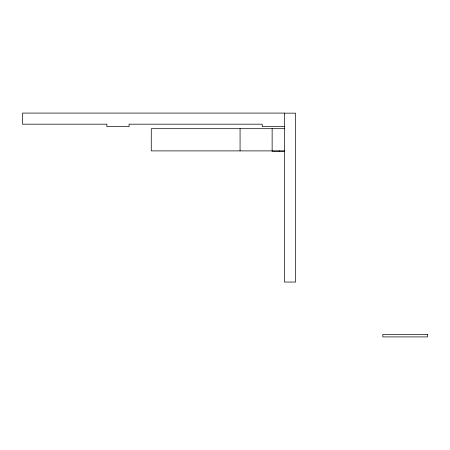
<?xml version="1.0" encoding="UTF-8"?>
<svg xmlns="http://www.w3.org/2000/svg" width="450" height="450" viewBox="0 0 450 450"><rect width="100%" height="100%" fill="white"/><g stroke="black" fill="none" stroke-linecap="round" stroke-linejoin="round"><path stroke-width="0.67" d="M284.462 113.158L295.56 113.158L295.56 282.049L284.462 282.049L284.462 113.085L22.5 113.085L22.5 124.183L106.858 124.183L106.858 126.653L129.06 126.653L129.06 124.183L262.26 124.183L262.26 126.653L284.462 126.653M284.468 128.689L151.268 128.689L151.268 150.891L284.468 150.891M284.468 151.273L272.137 151.273L272.137 128.689M279.534 150.891L279.534 151.273M240.069 128.689L240.069 150.891M427.5 334.451L382.826 334.451L382.826 336.915L427.5 336.915L427.5 334.451"/></g></svg>
